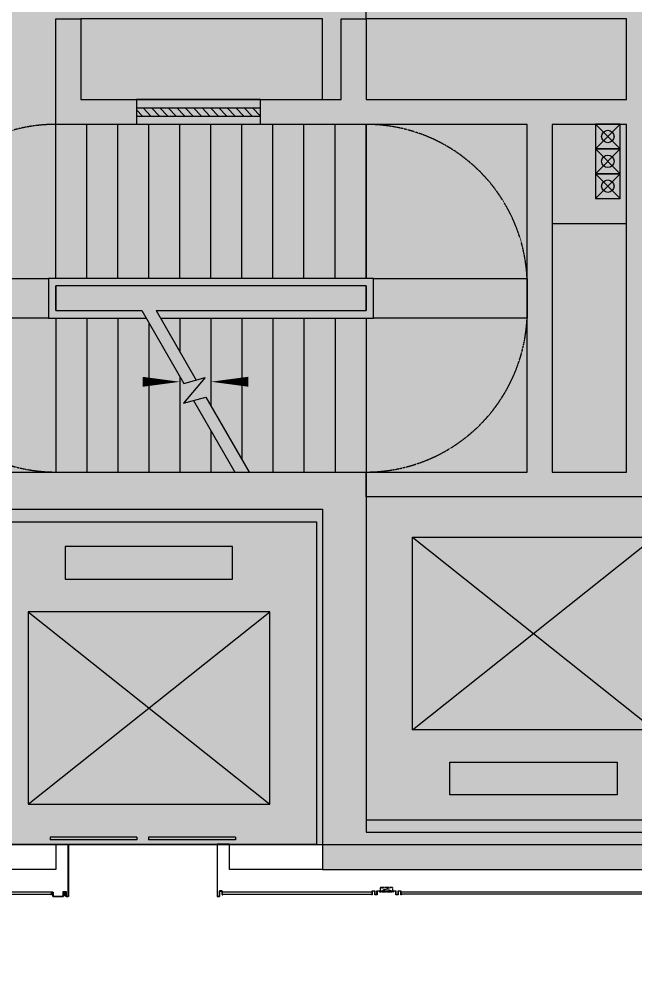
# Model space of a CAD drawing. Extents: x -284868 to 304789, y -137694 to 137894.
# Drawn here: x 205789 to 210758, y -96536 to -88938 of the extents above; entities that cross this region are included whole.
import ezdxf

# ---------------------------------------------------------------- set-up
doc = ezdxf.new("R2010")
doc.units = 0
doc.linetypes.add('DASH', pattern=[0.35, 0.25, -0.1])
doc.layers.get('0').update_dxf_attribs({"linetype": 'CONTINUOUS'})
for name, color, linetype in [('0-墙', 4, 'CONTINUOUS'), ('0-建筑柱体', 251, 'CONTINUOUS'), ('0-消防栓(给排水)', 9, 'CONTINUOUS'), ('0-电梯', 3, 'CONTINUOUS'), ('0-窗', 11, 'CONTINUOUS'), ('0-非设计区域', 251, 'CONTINUOUS'), ('P-完成面', 42, 'CONTINUOUS'), ('P-平面楼梯', 3, 'CONTINUOUS'), ('P-门扇', 6, 'CONTINUOUS')]:
    doc.layers.add(name, color=color, linetype=linetype)

# ---------------------------------------------------------------- blocks, each defined once
blk = doc.blocks.new('213r5467')
for p, q in [((-90909.2, -260063), (-90909.2, -260325.5)), ((-89559.2, -260063), (-90909.2, -260063)), ((-89559.2, -260325.5), (-89559.2, -260063)), ((-90909.2, -260325.5), (-89559.2, -260325.5)), ((-91209.2, -260588), (-91209.2, -262138)), ((-89259.2, -260588), (-91209.2, -260588)), ((-91209.2, -260588), (-89259.2, -262138)), ((-91209.2, -262138), (-89259.2, -260588)), ((-89259.2, -262138), (-89259.2, -260588)), ((-91209.2, -262138), (-89259.2, -262138))]:
    blk.add_line(p, q)
blk.add_lwpolyline([(-88884.2, -262463), (-91584.2, -262463), (-91584.2, -259863), (-88884.2, -259863), (-88884.2, -262463)])
blk = doc.blocks.new('sgASGHHHH')
for points in [[(-109045.8, -910924), (-108645.8, -911224), (-102995.8, -911224), (-102645.8, -910924)], [(-102645.8, -910924), (-102995.8, -911224), (-102995.8, -914124), (-102645.8, -913824)], [(-102645.8, -913824), (-102995.8, -914124), (-94145.8, -914124), (-94645.8, -913824)]]:
    blk.add_hatch(color=256).paths.add_polyline_path(points)
at = {"color": 4}
for p, q in [((-109045.8, -910924), (-102645.8, -910924)), ((-102645.8, -910924), (-102645.8, -913824)), ((-108645.8, -911224), (-102995.8, -911224)), ((-102995.8, -911224), (-102995.8, -914124)), ((-102645.8, -913824), (-94645.8, -913824)), ((-102995.8, -914124), (-94145.8, -914124))]:
    blk.add_line(p, q, dxfattribs=at)
blk = doc.blocks.new('A$C10332E08')
for p, q in [((250, 0), (0, 250)), ((250, 250), (0, 0))]:
    blk.add_line(p, q)
blk.add_lwpolyline([(0, 250), (250, 250), (250, 0), (0, 0)], close=True)
blk = doc.blocks.new('A$C2AC726D9')
for centre in [(18999.9, -23250), (18999.9, -23450), (18999.9, -23650)]:
    blk.add_circle(centre, 50)
at = {"xscale": -0.8000000000000087, "yscale": 0.8000000000000087, "zscale": 0.8, "rotation": 90}
for p in [(19099.9, -23150), (19099.9, -23350), (19099.9, -23550)]:
    blk.add_blockref('A$C10332E08', p, dxfattribs=at)
blk = doc.blocks.new('$DORLIB2D$00000127')
at = {"color": 0}
for points in [[(-0.5333, 0.7949), (-0.5333, 0.6904)], [(-0.0333, 0.7949), (-0.5333, 0.7949)], [(-0.0333, 0.7949), (-0.0333, 0.6904)], [(0.5333, 0.7949), (0.0333, 0.7949)], [(0.0333, 0.7949), (0.0333, 0.6904)], [(0.5333, 0.7949), (0.5333, 0.6904)], [(-0.0333, 0.6904), (-0.5333, 0.6904)], [(0.5333, 0.6904), (0.0333, 0.6904)], [(0.5, 0.5), (-0.5, 0.5)]]:
    blk.add_lwpolyline(points, dxfattribs=at)
blk = doc.blocks.new('A$C00a7c3ed')
for p, q in [((-3800, -1240), (-3800, 0)), ((-3550, -1240), (-3550, 0)), ((-3300, -1240), (-3300, 0)), ((-3050, -1240), (-3050, 0)), ((-2800, -1240), (-2800, 0)), ((-2550, -1240), (-2550, 0)), ((-2300, -1240), (-2300, 0)), ((-2050, -1240), (-2050, 0)), ((-1800, -1240), (-1800, 0)), ((-1550, -1240), (-1550, 0)), ((-1300, -1240), (-1300, 0)), ((-1300, 0), (-1300, -1240)), ((-3860, -1240), (-3860, -1560)), ((-1240, -1240), (-3860, -1240)), ((-1240, -1560), (-1240, -1240)), ((-1300, -1300), (-3800, -1300)), ((-3800, -1300), (-3800, -1500)), ((-1300, -1300), (-3800, -1300)), ((-3800, -1500), (-3800, -1300)), ((-1300, -1500), (-1300, -1300)), ((-1300, -1300), (-1300, -1500)), ((-3800, -1500), (-3108, -1500)), ((-3800, -1500), (-3108, -1500)), ((-3108, -1500), (-2769.9, -2085.6)), ((-2992.5, -1500), (-1300, -1500)), ((-2992.5, -1500), (-2669.9, -2058.8)), ((-2992.5, -1500), (-1300, -1500)), ((-3860, -1560), (-3073.4, -1560)), ((-3800, -1560), (-3800, -2800)), ((-3550, -1560), (-3550, -2800)), ((-3300, -1560), (-3300, -2800)), ((-2957.9, -1560), (-1240, -1560)), ((-2800, -1560), (-2800, -1833.5)), ((-2550, -1560), (-2550, -2266.5)), ((-2300, -1560), (-2300, -2699.5)), ((-2050, -1560), (-2050, -2800)), ((-1800, -1560), (-1800, -2800)), ((-1550, -1560), (-1550, -2800)), ((-1300, -1560), (-1300, -2800)), ((-1300, -1560), (-1300, -2800)), ((-3050, -1600.5), (-3050, -2800)), ((-2800, -2033.5), (-2800, -2800)), ((-2597.6, -2039.4), (-2770.5, -2245.5)), ((-2769.9, -2085.6), (-2597.6, -2039.4)), ((-2770.5, -2245.5), (-2590.1, -2197.1)), ((-2590.1, -2197.1), (-2242, -2800)), ((-2690.1, -2223.9), (-2357.5, -2800)), ((-2550, -2466.5), (-2550, -2800))]:
    blk.add_line(p, q)
at = {"linetype": 'DASH'}
for points in [[(-3800, 0, 0.414206), (-5100, -1300)], [(-1300, 0, -0.414214), (0, -1300)], [(-3800, -2800, -0.41422), (-5100, -1500)], [(-1300, -2800, 0.414214), (0, -1500)]]:
    blk.add_lwpolyline(points, format="xyb", dxfattribs=at)
for points in [[(-3925, -650, 0, 0, 0), (-604.2, -650, 0, 0, 0), (-604.2, -2072.6, 0, 0, 0), (-2550, -2072.6, 0, 80, 0), (-2250, -2072.6, 0, 0, 0)], [(-4480, -1147.5, 0, 0, 0), (-4480, -1560, 0, 80, 0), (-4480, -1260, 0, 0, 0)], [(-3925, -2073.2, 0, 0, 0), (-2800, -2073.2, 0, 80, 0), (-3100, -2073.2, 0, 0, 0)]]:
    blk.add_lwpolyline(points, format="xyseb")
for points in [[(-5150, -1240), (-3860, -1240), (-3860, -1560), (-5150, -1560)], [(-1240, -1240), (0, -1240), (0, -1560), (-1240, -1560)]]:
    blk.add_lwpolyline(points, close=True)
blk = doc.blocks.new('$WINLIB2D$00000039')
at = {"color": 0}
for points in [[(-0.5, 0.5), (-0.5, -0.5)], [(0.5, 0.5), (-0.5, 0.5)], [(0.5, -0.5), (0.5, 0.5)], [(-0.5, 0.1667), (0.5, 0.1667)], [(-0.3839, -0.1667), (-0.448, 0.1667)], [(-0.3159, -0.1667), (-0.38, 0.1667)], [(-0.2479, -0.1667), (-0.312, 0.1667)], [(-0.1799, -0.1667), (-0.244, 0.1667)], [(-0.1119, -0.1667), (-0.176, 0.1667)], [(-0.0439, -0.1667), (-0.108, 0.1667)], [(0.0241, -0.1667), (-0.04, 0.1667)], [(0.0921, -0.1667), (0.028, 0.1667)], [(0.16, -0.1667), (0.0959, 0.1667)], [(0.228, -0.1667), (0.1639, 0.1667)], [(0.296, -0.1667), (0.2319, 0.1667)], [(0.364, -0.1667), (0.2999, 0.1667)], [(0.432, -0.1667), (0.3679, 0.1667)], [(0.5, -0.1667), (0.4359, 0.1667)], [(-0.4519, -0.1667), (-0.5, 0.0836)], [(-0.5, -0.1667), (0.5, -0.1667)], [(0.5, -0.5), (-0.5, -0.5)]]:
    blk.add_lwpolyline(points, dxfattribs=at)
blk = doc.blocks.new('A$C7A304ED9')
at = {"linetype": 'DASH', "ltscale": 0.1}
for p, q in [((-50, 28.5), (50, -1.5)), ((50, 28.5), (-50, -1.5))]:
    blk.add_line(p, q, dxfattribs=at)
blk.add_lwpolyline([(120, -26.5), (120, -31.5), (115, -31.5), (115, -1.5), (95, -1.5), (95, -31.5), (75, -31.5), (75, -1.5), (-75, -1.5), (-75, -31.5), (-95, -31.5), (-95, -1.5), (-115, -1.5), (-115, -31.5), (-120, -31.5), (-120, -26.5), (-118.5, -26.5), (-118.5, -30), (-116.5, -30), (-116.5, 0), (-93.5, 0), (-93.5, -30), (-76.5, -30), (-76.5, 0), (76.5, 0), (76.5, -30), (93.5, -30), (93.5, 0), (116.5, 0), (116.5, -30), (118.5, -30), (118.5, -26.5), (120, -26.5)])
for points in [[(-50, -1.5), (50, -1.5), (50, 28.5), (-50, 28.5)], [(-60, -6.5), (60, -6.5), (60, -1.5), (-60, -1.5)]]:
    blk.add_lwpolyline(points, close=True, dxfattribs=at)
blk = doc.blocks.new('A$C611527F21')
h = blk.add_hatch(color=7)
h.dxf.hatch_style = 1
h.set_gradient(color1=(255, 255, 255), color2=(255, 255, 0), tint=1, name='CYLINDER')
h.paths.add_polyline_path([(1340, -405), (1340, -380), (1320, -380), (1320, -406), (1325, -410), (1335, -410)])
for points in [[(60, -375), (60, -405), (55, -405), (55, -400), (56.5, -400), (56.5, -403.5), (58.5, -403.5), (58.5, -373.5), (81.5, -373.5), (81.5, -418.5), (98.5, -418.5), (98.5, 0), (0, 0), (0, 1.5), (100, 1.5), (100, -420), (80, -420), (80, -375), (60, -375)], [(1438.5, -400), (1438.5, -403.5), (1436.5, -403.5), (1436.5, -383.5), (1423.5, -383.5), (1423.5, -418.5), (1341.5, -418.5), (1341.5, -378.5), (1318.5, -378.5), (1318.5, -418.5), (1301.5, -418.5), (1301.5, 0), (1400, 0), (1400, 1.5), (1300, 1.5), (1300, -420), (1320, -420), (1320, -380), (1340, -380), (1340, -420), (1425, -420), (1425, -385), (1435, -385), (1435, -405), (1440, -405), (1440, -400), (1438.5, -400)]]:
    blk.add_lwpolyline(points)
blk.add_lwpolyline([(1340, -405), (1340, -380), (1320, -380), (1320, -406), (1325, -410), (1335, -410)], close=True)

msp = doc.modelspace()

# ---------------------------------------------------------------- hatches: boundary and pattern name
at = {"layer": '0-非设计区域', "ltscale": 3}
h = msp.add_hatch(dxfattribs=at)
h.set_pattern_fill('ANGLE', color=256, scale=100)
h.set_pattern_definition([(0, (-222963.06, 278012.8), (0, 698.5), [508, -190.5]), (90, (-222963.06, 278012.8), (-698.5, 4e-14), [508, -190.5])])
h.paths.add_polyline_path([(202687.8, -67385.8), (202687.8, -75488.5), (200387.8, -75488.5), (200387.8, -94382), (202187.8, -94382), (202187.8, -95588.5), (211787.8, -95588.5), (211787.8, -99388.5), (208237.8, -99388.5), (208237.8, -99688.5), (202187.8, -99688.5), (202187.8, -103688.5), (211187.8, -103688.5), (211187.8, -106368.5), (216487.8, -106368.5), (216487.8, -117135.8), (217337.8, -117135.8), (217337.8, -118589), (228338.2, -118589), (228338.2, -65088), (217337.8, -65088), (217337.8, -67385.8), (215837.8, -67385.8), (215837.8, -65088.5), (203337.8, -65088.5), (203337.8, -67385.8)])

# ---------------------------------------------------------------- linework, layer by layer
at = {"layer": '0-墙'}
for points in [[(211287.8, -92788.5), (208587.8, -92788.5), (208587.8, -92588.5), (209887.8, -92588.5), (209887.8, -89788.5), (206087.8, -89788.5), (206087.8, -88938.5), (206287.8, -88938.5), (206287.8, -89588.5), (208387.8, -89588.5), (208387.8, -88938.5), (208587.8, -88938.5), (208587.8, -89588.5), (210687.8, -89588.5), (210687.8, -88938.5), (208587.8, -88938.5), (208587.8, -88738.5), (211287.8, -88738.5)], [(205487.8, -95588.5), (206087.8, -95588.5), (206087.8, -95788.5), (204687.8, -95788.5), (204687.8, -95588.5), (205287.8, -95588.5), (205287.8, -92888.5), (205487.8, -92888.5), (205487.8, -95588.5)]]:
    msp.add_lwpolyline(points, dxfattribs=at)
at = {"layer": '0-墙', "color": 251}
for points in [[(208237.8, -88938.5), (206287.8, -88938.5), (206287.8, -89588.5), (208237.8, -89588.5)], [(210087.8, -92588.5), (210687.8, -92588.5), (210687.8, -90588.5), (210087.8, -90588.5)]]:
    msp.add_lwpolyline(points, close=True, dxfattribs=at)
at = {"layer": '0-墙'}
for points in [[(210087.8, -89788.5), (210087.8, -92588.5), (210687.8, -92588.5), (210687.8, -89788.5)], [(208237.8, -95788.5), (207487.8, -95788.5), (207487.8, -95588.5), (208237.8, -95588.5)]]:
    msp.add_lwpolyline(points, close=True, dxfattribs=at)
at = {"layer": '0-墙', "color": 251}
for points in [[(206287.8, -89588.5), (206287.8, -88938.5), (206480.7, -89087.7), (208237.8, -88938.5)], [(208587.8, -89588.5), (208587.8, -88938.5), (208814.9, -89087.7), (210687.8, -88938.5)], [(210087.8, -92588.5), (210087.8, -90588.5), (210226.8, -90791.6), (210687.8, -90588.5)]]:
    msp.add_solid(points, dxfattribs=at)
at = {"layer": '0-非设计区域', "ltscale": 3}
msp.add_lwpolyline([(228338.2, -118589), (228338.2, -65088), (217337.8, -65088), (217337.8, -67385.8), (215837.8, -67385.8), (215837.8, -65088.5), (203337.8, -65088.5), (203337.8, -67385.8), (202687.8, -67385.8), (202687.8, -75488.5), (200387.8, -75488.5), (200387.8, -94382), (202187.8, -94382), (202187.8, -95588.5), (211787.8, -95588.5), (211787.8, -99388.5)], dxfattribs=at)
at = {"layer": 'P-完成面'}
for points in [[(204629.3, -95988.5), (204629.3, -95968.5), (206051.3, -95968.5), (206051.3, -95988.5)], [(204629.3, -95988.5), (206051.3, -95988.5), (206051.3, -95982.5)], [(207429.3, -95988.5), (207429.3, -95968.5), (208636.3, -95968.5), (208636.3, -95988.5)], [(207429.3, -95988.5), (208636.3, -95988.5), (208636.3, -95982.5)], [(208869.3, -95988.5), (208869.3, -95968.5), (211276.3, -95968.5), (211276.3, -95988.5)], [(211276.3, -95988.5), (208869.3, -95988.5)]]:
    msp.add_lwpolyline(points, dxfattribs=at)

# ---------------------------------------------------------------- block references
at = {"layer": '0-建筑柱体'}
msp.add_blockref('sgASGHHHH', (311233.6, 818335.5), dxfattribs=at)
at = {"layer": '0-消防栓(给排水)', "color": 0}
msp.add_blockref('A$C2AC726D9', (191537.8, -66635.8), dxfattribs=at)
at = {"layer": '0-电梯', "xscale": -1, "rotation": 180}
msp.add_blockref('213r5467', (300171.9, -355251.5), dxfattribs=at)
at = {"layer": '0-电梯'}
msp.add_blockref('213r5467', (297071.9, 166874.6), dxfattribs=at)
at = {"layer": '0-窗', "xscale": -1000, "yscale": -200, "zscale": -1000, "rotation": 180.0000000002449}
msp.add_blockref('$WINLIB2D$00000039', (207237.8, -89688.5), dxfattribs=at)
at = {"layer": 'P-完成面', "xscale": -1}
msp.add_blockref('A$C611527F21', (207487.8, -95588.5), dxfattribs=at)
at = {"layer": 'P-完成面'}
msp.add_blockref('A$C7A304ED9', (208752.8, -95962), dxfattribs=at)
at = {"layer": 'P-平面楼梯', "ltscale": 3}
msp.add_blockref('A$C00a7c3ed', (209887.8, -89788.5), dxfattribs=at)
at = {"layer": 'P-门扇', "xscale": 1400, "yscale": 200, "zscale": 1400}
msp.add_blockref('$DORLIB2D$00000127', (206787.8, -95688.5), dxfattribs=at)

doc.saveas('drawing.dxf')
